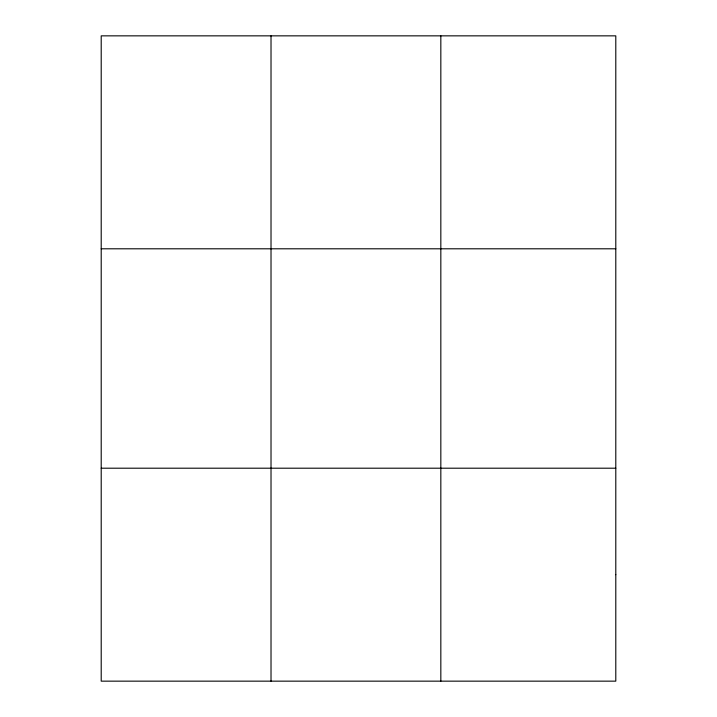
<?xml version="1.0" encoding="UTF-8"?>
<svg xmlns="http://www.w3.org/2000/svg" width="717" height="717" viewBox="0 0 717 717"><rect width="100%" height="100%" fill="white"/><g stroke="black" fill="none" stroke-linecap="round" stroke-linejoin="round"><path stroke-width="1.08" d="M271.017 681.15L271.017 35.85M440.83 681.15L440.83 35.85M101.205 248.799L615.795 248.799M101.205 468.201L615.795 468.201M615.795 574.676L615.795 681.15L101.205 681.15L101.205 35.85L615.795 35.85L615.795 574.676"/></g></svg>
